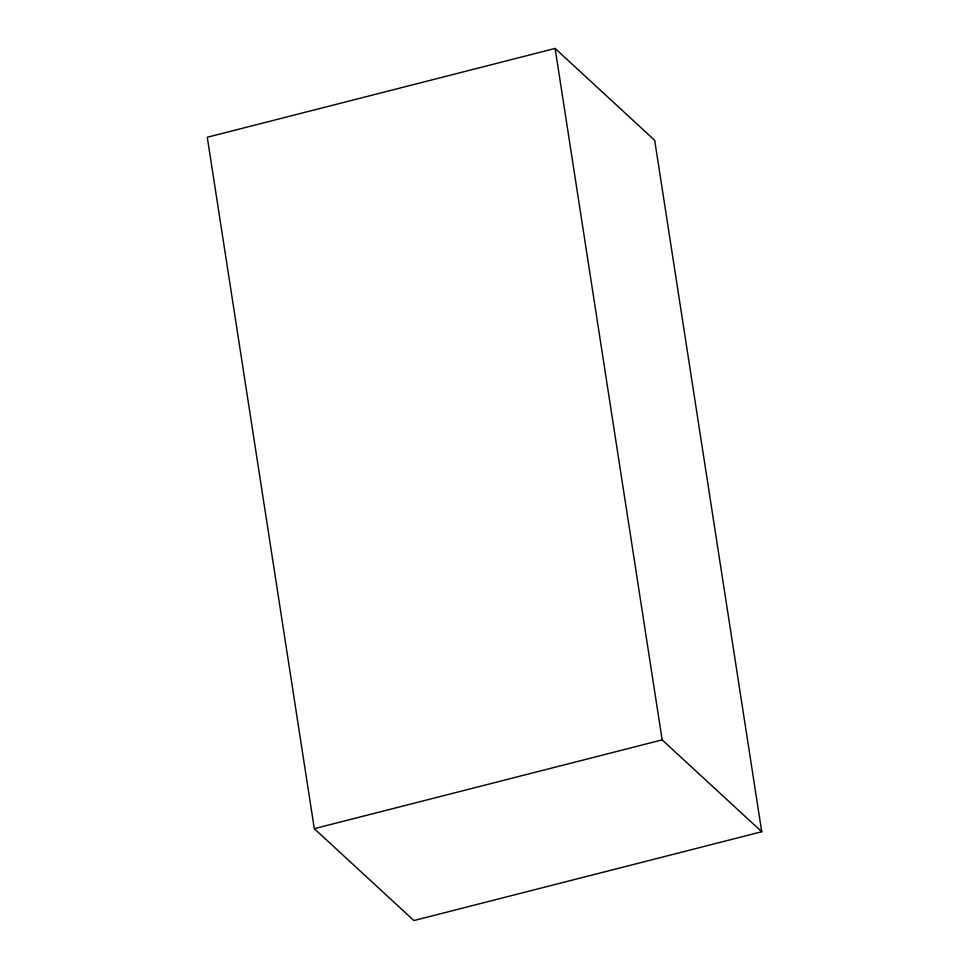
<?xml version="1.0" encoding="UTF-8"?>
<svg xmlns="http://www.w3.org/2000/svg" width="969" height="969" viewBox="0 0 969 969"><rect width="100%" height="100%" fill="white"/><g stroke="black" fill="none" stroke-linecap="round" stroke-linejoin="round"><path stroke-width="1.45" d="M555.116 48.45L207.269 137.259L314.307 828.677L413.884 920.55L761.731 831.741L654.693 140.323L555.116 48.45L662.154 739.88L761.731 831.741M314.307 828.677L662.154 739.88"/></g></svg>
